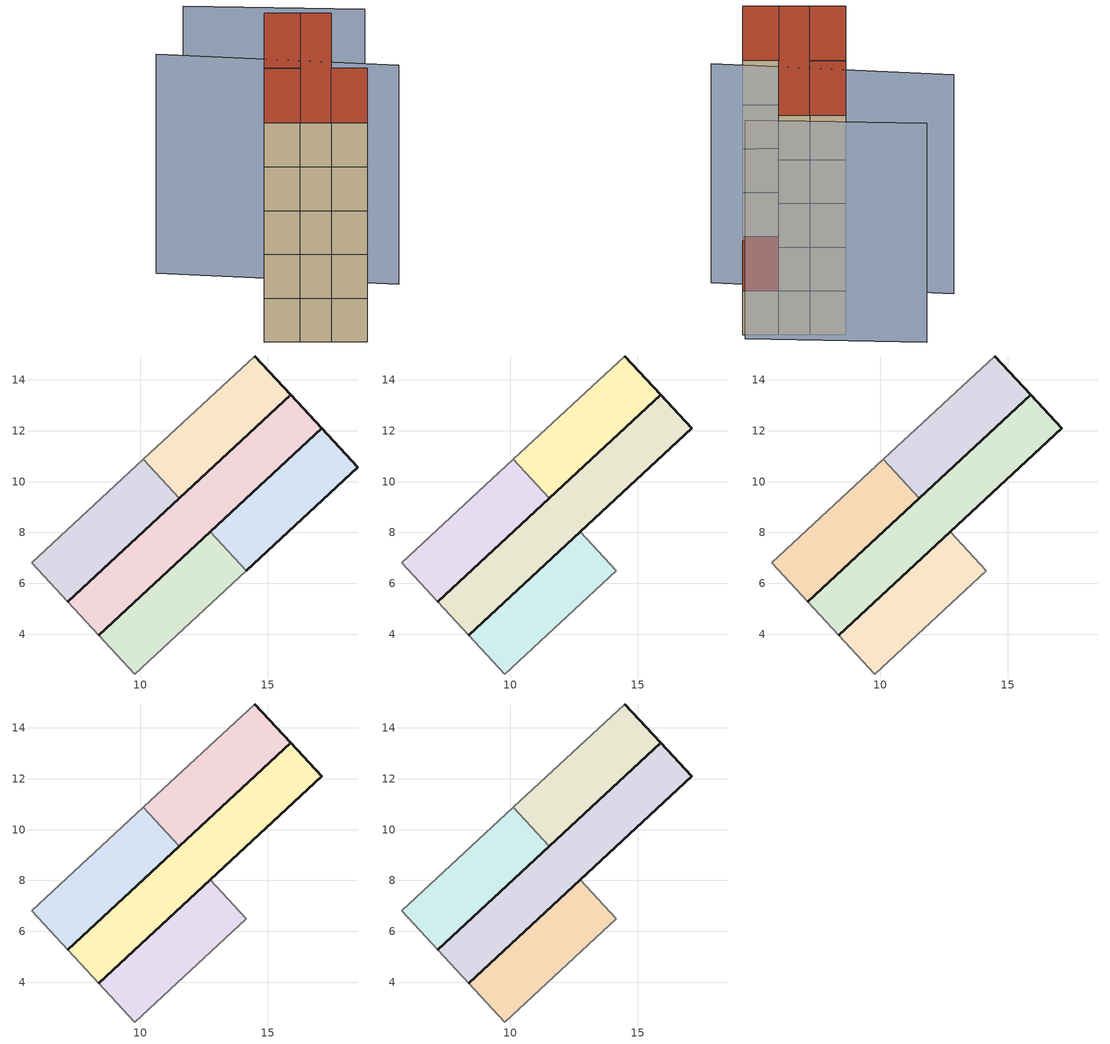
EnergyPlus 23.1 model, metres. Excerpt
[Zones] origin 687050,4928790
7f3e1d60f4c8b5bf_F0_dwelling_0
 floor ground (EU_floor_Construction): 10.11,10.88 11.52,9.35 7.13,5.28 5.72,6.81 z0
 wall adiabatic (EU_wall_Construction): 10.11,10.88 5.72,6.81 7.13,5.28 11.52,9.35 z0:3
 wall to 7f3e1d60f4c8b5bf_F0_dwelling_1 (EU_wall_Construction): 11.52,9.35 10.11,10.88 z0:3
7f3e1d60f4c8b5bf_F0_dwelling_1
 floor ground (EU_floor_Construction): 14.5,14.94 15.92,13.41 11.52,9.35 10.11,10.88 z0
 wall outside (EU_wall_Construction): 11.52,9.35 15.92,13.41 14.5,14.94 z0:3
 wall adiabatic (EU_wall_Construction): 14.5,14.94 10.11,10.88 z0:3
7f3e1d60f4c8b5bf_F0_dwelling_2
 floor ground (EU_floor_Construction): 12.75,8.03 14.16,6.5 9.77,2.43 8.35,3.96 z0
 wall adiabatic (EU_wall_Construction): 12.75,8.03 8.35,3.96 9.77,2.43 14.16,6.5 z0:3
 wall to 7f3e1d60f4c8b5bf_F0_dwelling_3 (EU_wall_Construction): 14.16,6.5 12.75,8.03 z0:3
7f3e1d60f4c8b5bf_F0_dwelling_3
 floor ground (EU_floor_Construction): 17.14,12.09 18.55,10.56 14.16,6.5 12.75,8.03 z0
 wall outside (EU_wall_Construction): 14.16,6.5 18.55,10.56 17.14,12.09 12.75,8.03 z0:3
 roof outside (EU_roof_Construction): 18.55,10.56 17.14,12.09 12.75,8.03 14.16,6.5 z3
7f3e1d60f4c8b5bf_F0_circulation
 floor ground (EU_floor_Construction): 15.92,13.41 17.14,12.09 8.35,3.96 7.13,5.28 z0
 wall outside (EU_wall_Construction): 8.35,3.96 17.14,12.09 15.92,13.41 7.13,5.28 z0:3
 wall adiabatic (EU_wall_Construction): 7.13,5.28 8.35,3.96 z0:3
7f3e1d60f4c8b5bf_F1_dwelling_0
 floor to 7f3e1d60f4c8b5bf_F0_dwelling_0 (EU_floor_Construction): 10.11,10.88 11.52,9.35 7.13,5.28 5.72,6.81 z3
 wall adiabatic (EU_wall_Construction): 10.11,10.88 5.72,6.81 7.13,5.28 11.52,9.35 z3:6
 wall to 7f3e1d60f4c8b5bf_F1_dwelling_1 (EU_wall_Construction): 11.52,9.35 10.11,10.88 z3:6
7f3e1d60f4c8b5bf_F1_dwelling_1
 floor to 7f3e1d60f4c8b5bf_F0_dwelling_1 (EU_floor_Construction): 14.5,14.94 15.92,13.41 11.52,9.35 10.11,10.88 z3
 wall outside (EU_wall_Construction): 11.52,9.35 15.92,13.41 14.5,14.94 z3:6
 wall adiabatic (EU_wall_Construction): 14.5,14.94 10.11,10.88 z3:6
7f3e1d60f4c8b5bf_F1_dwelling_2
 floor to 7f3e1d60f4c8b5bf_F0_dwelling_2 (EU_floor_Construction): 12.75,8.03 14.16,6.5 9.77,2.43 8.35,3.96 z3
 wall adiabatic (EU_wall_Construction): 9.77,2.43 14.16,6.5 12.75,8.03 8.35,3.96 9.77,2.43 z3:6
7f3e1d60f4c8b5bf_F1_circulation
 floor to 7f3e1d60f4c8b5bf_F0_circulation (EU_floor_Construction): 15.92,13.41 17.14,12.09 8.35,3.96 7.13,5.28 z3
 wall outside (EU_wall_Construction): 8.35,3.96 17.14,12.09 15.92,13.41 7.13,5.28 z3:6
 wall adiabatic (EU_wall_Construction): 7.13,5.28 8.35,3.96 z3:6
7f3e1d60f4c8b5bf_F2_dwelling_0
 floor to 7f3e1d60f4c8b5bf_F1_dwelling_0 (EU_floor_Construction): 10.11,10.88 11.52,9.35 7.13,5.28 5.72,6.81 z6
 wall adiabatic (EU_wall_Construction): 10.11,10.88 5.72,6.81 7.13,5.28 11.52,9.35 z6:9
 wall to 7f3e1d60f4c8b5bf_F2_dwelling_1 (EU_wall_Construction): 11.52,9.35 10.11,10.88 z6:9
7f3e1d60f4c8b5bf_F2_dwelling_1
 floor to 7f3e1d60f4c8b5bf_F1_dwelling_1 (EU_floor_Construction): 14.5,14.94 15.92,13.41 11.52,9.35 10.11,10.88 z6
 wall outside (EU_wall_Construction): 11.52,9.35 15.92,13.41 14.5,14.94 z6:9
 wall adiabatic (EU_wall_Construction): 14.5,14.94 10.11,10.88 z6:9
7f3e1d60f4c8b5bf_F2_dwelling_2
 floor to 7f3e1d60f4c8b5bf_F1_dwelling_2 (EU_floor_Construction): 12.75,8.03 14.16,6.5 9.77,2.43 8.35,3.96 z6
 wall adiabatic (EU_wall_Construction): 9.77,2.43 14.16,6.5 12.75,8.03 8.35,3.96 9.77,2.43 z6:9
7f3e1d60f4c8b5bf_F2_circulation
 floor to 7f3e1d60f4c8b5bf_F1_circulation (EU_floor_Construction): 15.92,13.41 17.14,12.09 8.35,3.96 7.13,5.28 z6
 wall outside (EU_wall_Construction): 8.35,3.96 17.14,12.09 15.92,13.41 7.13,5.28 z6:9
 wall adiabatic (EU_wall_Construction): 7.13,5.28 8.35,3.96 z6:9
7f3e1d60f4c8b5bf_F3_dwelling_0
 floor to 7f3e1d60f4c8b5bf_F2_dwelling_0 (EU_floor_Construction): 10.11,10.88 11.52,9.35 7.13,5.28 5.72,6.81 z9
 wall adiabatic (EU_wall_Construction): 10.11,10.88 5.72,6.81 7.13,5.28 11.52,9.35 z9:12
 wall to 7f3e1d60f4c8b5bf_F3_dwelling_1 (EU_wall_Construction): 11.52,9.35 10.11,10.88 z9:12
7f3e1d60f4c8b5bf_F3_dwelling_1
 floor to 7f3e1d60f4c8b5bf_F2_dwelling_1 (EU_floor_Construction): 14.5,14.94 15.92,13.41 11.52,9.35 10.11,10.88 z9
 wall outside (EU_wall_Construction): 11.52,9.35 15.92,13.41 14.5,14.94 z9:12
 wall adiabatic (EU_wall_Construction): 14.5,14.94 10.11,10.88 z9:12
7f3e1d60f4c8b5bf_F3_dwelling_2
 floor to 7f3e1d60f4c8b5bf_F2_dwelling_2 (EU_floor_Construction): 12.75,8.03 14.16,6.5 9.77,2.43 8.35,3.96 z9
 wall adiabatic (EU_wall_Construction): 9.77,2.43 14.16,6.5 12.75,8.03 8.35,3.96 9.77,2.43 z9:12
7f3e1d60f4c8b5bf_F3_circulation
 floor to 7f3e1d60f4c8b5bf_F2_circulation (EU_floor_Construction): 15.92,13.41 17.14,12.09 8.35,3.96 7.13,5.28 z9
 wall outside (EU_wall_Construction): 8.35,3.96 17.14,12.09 15.92,13.41 7.13,5.28 z9:12
 wall adiabatic (EU_wall_Construction): 7.13,5.28 8.35,3.96 z9:12
7f3e1d60f4c8b5bf_F4_dwelling_0
 floor to 7f3e1d60f4c8b5bf_F3_dwelling_0 (EU_floor_Construction): 10.11,10.88 11.52,9.35 7.13,5.28 5.72,6.81 z12
 wall adiabatic (EU_wall_Construction): 10.11,10.88 5.72,6.81 7.13,5.28 11.52,9.35 z12:15
 wall to 7f3e1d60f4c8b5bf_F4_dwelling_1 (EU_wall_Construction): 11.52,9.35 10.11,10.88 z12:15
 roof outside (EU_roof_Construction): 11.52,9.35 10.11,10.88 5.72,6.81 7.13,5.28 z15
7f3e1d60f4c8b5bf_F4_dwelling_1
 floor to 7f3e1d60f4c8b5bf_F3_dwelling_1 (EU_floor_Construction): 14.5,14.94 15.92,13.41 11.52,9.35 10.11,10.88 z12
 wall outside (EU_wall_Construction): 11.52,9.35 15.92,13.41 14.5,14.94 z12:15
 wall adiabatic (EU_wall_Construction): 14.5,14.94 10.11,10.88 z12:15
 roof outside (EU_roof_Construction): 15.92,13.41 14.5,14.94 10.11,10.88 11.52,9.35 z15
7f3e1d60f4c8b5bf_F4_dwelling_2
 floor to 7f3e1d60f4c8b5bf_F3_dwelling_2 (EU_floor_Construction): 12.75,8.03 14.16,6.5 9.77,2.43 8.35,3.96 z12
 wall adiabatic (EU_wall_Construction): 9.77,2.43 14.16,6.5 12.75,8.03 8.35,3.96 9.77,2.43 z12:15
 roof outside (EU_roof_Construction): 14.16,6.5 12.75,8.03 8.35,3.96 9.77,2.43 z15
7f3e1d60f4c8b5bf_F4_circulation
 floor to 7f3e1d60f4c8b5bf_F3_circulation (EU_floor_Construction): 15.92,13.41 17.14,12.09 8.35,3.96 7.13,5.28 z12
 wall outside (EU_wall_Construction): 8.35,3.96 17.14,12.09 15.92,13.41 7.13,5.28 z12:15
 wall adiabatic (EU_wall_Construction): 7.13,5.28 8.35,3.96 z12:15
 roof outside (EU_roof_Construction): 17.14,12.09 15.92,13.41 7.13,5.28 8.35,3.96 z15
shading: 6.97,16.51 15.63,5.36 / 18.78,10.97 11.89,18.94 z0:15
[Building]
EU S2 Campaign: North Axis=0; Terrain=City; Solar Distribution=FullExterior
[Site:Location]
Bologna: Latitude=44.5; Longitude=11.25; Time Zone=1; Elevation=37
[SizingPeriod:WeatherFileDays]
AnnualSizingPeriod: Begin Month=1; Begin Day of Month=1; End Month=12; End Day of Month=31; Day of Week for Start Day=Monday; Use Weather File Daylight Saving Period=No; Use Weather File Rain and Snow Indicators=No
[MATERIAL]
EU_InternalMass_Material: Roughness=MediumRough; Thickness=0.1; Conductivity=1; Density=1800; Specific Heat=900; Thermal Absorptance=0.9; Solar Absorptance=0.7; Visible Absorptance=0.7
[MATERIAL:NOMASS] Roughness=MediumRough; Thermal Absorptance=0.9; Solar Absorptance=0.7; Visible Absorptance=0.7
Name | Thermal Resistance
EU_wall_NoMass | 0.905828
EU_roof_NoMass | 0.37593
EU_floor_NoMass | 0.67114
[CONSTRUCTION]
EU_wall_Construction: EU_wall_NoMass
EU_roof_Construction: EU_roof_NoMass
EU_floor_Construction: EU_floor_NoMass
EU_InternalMass_Construction: EU_InternalMass_Material
[ZONE] Type=1; Multiplier=1; Ceiling Height=autocalculate; Floor Area=autocalculate; Part of Total Floor Area=Yes
Name | Volume
7f3e1d60f4c8b5bf_F0_dwelling_0; 7f3e1d60f4c8b5bf_F1_dwelling_0; 7f3e1d60f4c8b5bf_F2_dwelling_0; 7f3e1d60f4c8b5bf_F3_dwelling_0; 7f3e1d60f4c8b5bf_F4_dwelling_0; 7f3e1d60f4c8b5bf_F0_dwelling_1; 7f3e1d60f4c8b5bf_F1_dwelling_1; 7f3e1d60f4c8b5bf_F2_dwelling_1; 7f3e1d60f4c8b5bf_F3_dwelling_1; 7f3e1d60f4c8b5bf_F4_dwelling_1 | 37.407
7f3e1d60f4c8b5bf_F0_dwelling_2; 7f3e1d60f4c8b5bf_F1_dwelling_2; 7f3e1d60f4c8b5bf_F2_dwelling_2; 7f3e1d60f4c8b5bf_F3_dwelling_2; 7f3e1d60f4c8b5bf_F4_dwelling_2 | 37.4077
7f3e1d60f4c8b5bf_F0_dwelling_3 | 37.4084
7f3e1d60f4c8b5bf_F0_circulation; 7f3e1d60f4c8b5bf_F1_circulation; 7f3e1d60f4c8b5bf_F2_circulation; 7f3e1d60f4c8b5bf_F3_circulation; 7f3e1d60f4c8b5bf_F4_circulation | 64.6509
[INTERNALMASS] Construction=EU_InternalMass_Construction
Name | Zone or ZoneList | Surface Area
7f3e1d60f4c8b5bf_F0_dwelling_0_EU_InternalMass | 7f3e1d60f4c8b5bf_F0_dwelling_0 | 12.4688
7f3e1d60f4c8b5bf_F0_dwelling_1_EU_InternalMass | 7f3e1d60f4c8b5bf_F0_dwelling_1 | 12.4688
7f3e1d60f4c8b5bf_F0_dwelling_2_EU_InternalMass | 7f3e1d60f4c8b5bf_F0_dwelling_2 | 12.4695
7f3e1d60f4c8b5bf_F0_dwelling_3_EU_InternalMass | 7f3e1d60f4c8b5bf_F0_dwelling_3 | 12.4695
7f3e1d60f4c8b5bf_F1_dwelling_0_EU_InternalMass | 7f3e1d60f4c8b5bf_F1_dwelling_0 | 12.4688
7f3e1d60f4c8b5bf_F1_dwelling_1_EU_InternalMass | 7f3e1d60f4c8b5bf_F1_dwelling_1 | 12.4688
7f3e1d60f4c8b5bf_F1_dwelling_2_EU_InternalMass | 7f3e1d60f4c8b5bf_F1_dwelling_2 | 24.939
7f3e1d60f4c8b5bf_F2_dwelling_0_EU_InternalMass | 7f3e1d60f4c8b5bf_F2_dwelling_0 | 12.4688
7f3e1d60f4c8b5bf_F2_dwelling_1_EU_InternalMass | 7f3e1d60f4c8b5bf_F2_dwelling_1 | 12.4688
7f3e1d60f4c8b5bf_F2_dwelling_2_EU_InternalMass | 7f3e1d60f4c8b5bf_F2_dwelling_2 | 24.939
7f3e1d60f4c8b5bf_F3_dwelling_0_EU_InternalMass | 7f3e1d60f4c8b5bf_F3_dwelling_0 | 12.4688
7f3e1d60f4c8b5bf_F3_dwelling_1_EU_InternalMass | 7f3e1d60f4c8b5bf_F3_dwelling_1 | 12.4688
7f3e1d60f4c8b5bf_F3_dwelling_2_EU_InternalMass | 7f3e1d60f4c8b5bf_F3_dwelling_2 | 24.939
7f3e1d60f4c8b5bf_F4_dwelling_0_EU_InternalMass | 7f3e1d60f4c8b5bf_F4_dwelling_0 | 12.4688
7f3e1d60f4c8b5bf_F4_dwelling_1_EU_InternalMass | 7f3e1d60f4c8b5bf_F4_dwelling_1 | 12.4688
7f3e1d60f4c8b5bf_F4_dwelling_2_EU_InternalMass | 7f3e1d60f4c8b5bf_F4_dwelling_2 | 24.939
[OTHEREQUIPMENT] Fuel Type=Electricity; Design Level Calculation Method=Watts/Area; Power per Zone Floor Area=1; Fraction Latent=0; Fraction Radiant=0; Fraction Lost=0; Carbon Dioxide Generation Rate=0; EndUse Subcategory=EU_Step8_InternalGains
Name | Zone or ZoneList or Space or SpaceList | Schedule
EU_Step8_InternalGain_7f3e1d60f4c8b5bf_F0_dwelling_0_f000 | 7f3e1d60f4c8b5bf_F0_dwelling_0 | EU_Step8_GainSchedule_7f3e1d60f4c8b5bf_F0_dwelling_0_f000
EU_Step8_InternalGain_7f3e1d60f4c8b5bf_F0_dwelling_1_f000 | 7f3e1d60f4c8b5bf_F0_dwelling_1 | EU_Step8_GainSchedule_7f3e1d60f4c8b5bf_F0_dwelling_1_f000
EU_Step8_InternalGain_7f3e1d60f4c8b5bf_F0_dwelling_2_f000 | 7f3e1d60f4c8b5bf_F0_dwelling_2 | EU_Step8_GainSchedule_7f3e1d60f4c8b5bf_F0_dwelling_2_f000
EU_Step8_InternalGain_7f3e1d60f4c8b5bf_F0_dwelling_3_f000 | 7f3e1d60f4c8b5bf_F0_dwelling_3 | EU_Step8_GainSchedule_7f3e1d60f4c8b5bf_F0_dwelling_3_f000
EU_Step8_InternalGain_7f3e1d60f4c8b5bf_F1_dwelling_0_f000 | 7f3e1d60f4c8b5bf_F1_dwelling_0 | EU_Step8_GainSchedule_7f3e1d60f4c8b5bf_F1_dwelling_0_f000
EU_Step8_InternalGain_7f3e1d60f4c8b5bf_F1_dwelling_1_f000 | 7f3e1d60f4c8b5bf_F1_dwelling_1 | EU_Step8_GainSchedule_7f3e1d60f4c8b5bf_F1_dwelling_1_f000
EU_Step8_InternalGain_7f3e1d60f4c8b5bf_F1_dwelling_2_f000 | 7f3e1d60f4c8b5bf_F1_dwelling_2 | EU_Step8_GainSchedule_7f3e1d60f4c8b5bf_F1_dwelling_2_f000
EU_Step8_InternalGain_7f3e1d60f4c8b5bf_F2_dwelling_0_f000 | 7f3e1d60f4c8b5bf_F2_dwelling_0 | EU_Step8_GainSchedule_7f3e1d60f4c8b5bf_F2_dwelling_0_f000
EU_Step8_InternalGain_7f3e1d60f4c8b5bf_F2_dwelling_1_f000 | 7f3e1d60f4c8b5bf_F2_dwelling_1 | EU_Step8_GainSchedule_7f3e1d60f4c8b5bf_F2_dwelling_1_f000
EU_Step8_InternalGain_7f3e1d60f4c8b5bf_F2_dwelling_2_f000 | 7f3e1d60f4c8b5bf_F2_dwelling_2 | EU_Step8_GainSchedule_7f3e1d60f4c8b5bf_F2_dwelling_2_f000
EU_Step8_InternalGain_7f3e1d60f4c8b5bf_F3_dwelling_0_f000 | 7f3e1d60f4c8b5bf_F3_dwelling_0 | EU_Step8_GainSchedule_7f3e1d60f4c8b5bf_F3_dwelling_0_f000
EU_Step8_InternalGain_7f3e1d60f4c8b5bf_F3_dwelling_1_f000 | 7f3e1d60f4c8b5bf_F3_dwelling_1 | EU_Step8_GainSchedule_7f3e1d60f4c8b5bf_F3_dwelling_1_f000
EU_Step8_InternalGain_7f3e1d60f4c8b5bf_F3_dwelling_2_f000 | 7f3e1d60f4c8b5bf_F3_dwelling_2 | EU_Step8_GainSchedule_7f3e1d60f4c8b5bf_F3_dwelling_2_f000
EU_Step8_InternalGain_7f3e1d60f4c8b5bf_F4_dwelling_0_f000 | 7f3e1d60f4c8b5bf_F4_dwelling_0 | EU_Step8_GainSchedule_7f3e1d60f4c8b5bf_F4_dwelling_0_f000
EU_Step8_InternalGain_7f3e1d60f4c8b5bf_F4_dwelling_1_f000 | 7f3e1d60f4c8b5bf_F4_dwelling_1 | EU_Step8_GainSchedule_7f3e1d60f4c8b5bf_F4_dwelling_1_f000
EU_Step8_InternalGain_7f3e1d60f4c8b5bf_F4_dwelling_2_f000 | 7f3e1d60f4c8b5bf_F4_dwelling_2 | EU_Step8_GainSchedule_7f3e1d60f4c8b5bf_F4_dwelling_2_f000
[ZONEINFILTRATION:DESIGNFLOWRATE] Schedule=EU_AlwaysOn; Design Flow Rate Calculation Method=Flow/Area; Flow Rate per Floor Area=0.0005; Constant Term Coefficient=1; Temperature Term Coefficient=0; Velocity Term Coefficient=0; Velocity Squared Term Coefficient=0
Name | Zone or ZoneList or Space or SpaceList
EU_Circulation_Infiltration_7f3e1d60f4c8b5bf_F0_circulation | 7f3e1d60f4c8b5bf_F0_circulation
EU_Circulation_Infiltration_7f3e1d60f4c8b5bf_F1_circulation | 7f3e1d60f4c8b5bf_F1_circulation
EU_Circulation_Infiltration_7f3e1d60f4c8b5bf_F2_circulation | 7f3e1d60f4c8b5bf_F2_circulation
EU_Circulation_Infiltration_7f3e1d60f4c8b5bf_F3_circulation | 7f3e1d60f4c8b5bf_F3_circulation
EU_Circulation_Infiltration_7f3e1d60f4c8b5bf_F4_circulation | 7f3e1d60f4c8b5bf_F4_circulation
[ZONEVENTILATION:DESIGNFLOWRATE] Schedule=EU_AlwaysOn; Design Flow Rate Calculation Method=AirChanges/Hour; Air Changes per Hour=0.73129; Ventilation Type=Natural; Fan Pressure Rise=0; Fan Total Efficiency=1; Constant Term Coefficient=1; Temperature Term Coefficient=0; Velocity Term Coefficient=0; Velocity Squared Term Coefficient=0; Minimum Indoor Temperature=-100; Maximum Indoor Temperature=100; Delta Temperature=-100; Minimum Outdoor Temperature=-100; Maximum Outdoor Temperature=100; Maximum Wind Speed=40
Name | Zone or ZoneList or Space or SpaceList
EU_ConstantAir_7f3e1d60f4c8b5bf_F0_dwelling_0 | 7f3e1d60f4c8b5bf_F0_dwelling_0
EU_ConstantAir_7f3e1d60f4c8b5bf_F0_dwelling_1 | 7f3e1d60f4c8b5bf_F0_dwelling_1
EU_ConstantAir_7f3e1d60f4c8b5bf_F0_dwelling_2 | 7f3e1d60f4c8b5bf_F0_dwelling_2
EU_ConstantAir_7f3e1d60f4c8b5bf_F0_dwelling_3 | 7f3e1d60f4c8b5bf_F0_dwelling_3
EU_ConstantAir_7f3e1d60f4c8b5bf_F1_dwelling_0 | 7f3e1d60f4c8b5bf_F1_dwelling_0
EU_ConstantAir_7f3e1d60f4c8b5bf_F1_dwelling_1 | 7f3e1d60f4c8b5bf_F1_dwelling_1
EU_ConstantAir_7f3e1d60f4c8b5bf_F1_dwelling_2 | 7f3e1d60f4c8b5bf_F1_dwelling_2
EU_ConstantAir_7f3e1d60f4c8b5bf_F2_dwelling_0 | 7f3e1d60f4c8b5bf_F2_dwelling_0
EU_ConstantAir_7f3e1d60f4c8b5bf_F2_dwelling_1 | 7f3e1d60f4c8b5bf_F2_dwelling_1
EU_ConstantAir_7f3e1d60f4c8b5bf_F2_dwelling_2 | 7f3e1d60f4c8b5bf_F2_dwelling_2
EU_ConstantAir_7f3e1d60f4c8b5bf_F3_dwelling_0 | 7f3e1d60f4c8b5bf_F3_dwelling_0
EU_ConstantAir_7f3e1d60f4c8b5bf_F3_dwelling_1 | 7f3e1d60f4c8b5bf_F3_dwelling_1
EU_ConstantAir_7f3e1d60f4c8b5bf_F3_dwelling_2 | 7f3e1d60f4c8b5bf_F3_dwelling_2
EU_ConstantAir_7f3e1d60f4c8b5bf_F4_dwelling_0 | 7f3e1d60f4c8b5bf_F4_dwelling_0
EU_ConstantAir_7f3e1d60f4c8b5bf_F4_dwelling_1 | 7f3e1d60f4c8b5bf_F4_dwelling_1
EU_ConstantAir_7f3e1d60f4c8b5bf_F4_dwelling_2 | 7f3e1d60f4c8b5bf_F4_dwelling_2
[HVACTEMPLATE:THERMOSTAT] Constant Heating Setpoint=20; Constant Cooling Setpoint=50
EU_HeatOnly_7f3e1d60f4c8b5bf_F0_dwelling_0; EU_HeatOnly_7f3e1d60f4c8b5bf_F0_dwelling_1; EU_HeatOnly_7f3e1d60f4c8b5bf_F0_dwelling_2; EU_HeatOnly_7f3e1d60f4c8b5bf_F0_dwelling_3; EU_HeatOnly_7f3e1d60f4c8b5bf_F1_dwelling_0; EU_HeatOnly_7f3e1d60f4c8b5bf_F1_dwelling_1; EU_HeatOnly_7f3e1d60f4c8b5bf_F1_dwelling_2; EU_HeatOnly_7f3e1d60f4c8b5bf_F2_dwelling_0; EU_HeatOnly_7f3e1d60f4c8b5bf_F2_dwelling_1; EU_HeatOnly_7f3e1d60f4c8b5bf_F2_dwelling_2; EU_HeatOnly_7f3e1d60f4c8b5bf_F3_dwelling_0; EU_HeatOnly_7f3e1d60f4c8b5bf_F3_dwelling_1; EU_HeatOnly_7f3e1d60f4c8b5bf_F3_dwelling_2; EU_HeatOnly_7f3e1d60f4c8b5bf_F4_dwelling_0; EU_HeatOnly_7f3e1d60f4c8b5bf_F4_dwelling_1; EU_HeatOnly_7f3e1d60f4c8b5bf_F4_dwelling_2
[HVACTEMPLATE:ZONE:IDEALLOADSAIRSYSTEM] System Availability Schedule=EU_AlwaysOn; Maximum Heating Supply Air Temperature=50; Minimum Cooling Supply Air Temperature=13; Maximum Heating Supply Air Humidity Ratio=0.0156; Minimum Cooling Supply Air Humidity Ratio=0.0077; Heating Limit=NoLimit; Cooling Limit=NoLimit; Heating Availability Schedule=EU_AlwaysOn; Cooling Availability Schedule=EU_CoolingOff; Dehumidification Control Type=ConstantSensibleHeatRatio; Cooling Sensible Heat Ratio=0.7; Dehumidification Setpoint=60; Humidification Control Type=None; Humidification Setpoint=30; Outdoor Air Method=None; Outdoor Air Flow Rate per Person=0.00944; Outdoor Air Flow Rate per Zone Floor Area=0; Outdoor Air Flow Rate per Zone=0; Demand Controlled Ventilation Type=None; Outdoor Air Economizer Type=NoEconomizer; Heat Recovery Type=None; Sensible Heat Recovery Effectiveness=0.7; Latent Heat Recovery Effectiveness=0.65
Name | Template Thermostat
7f3e1d60f4c8b5bf_F0_dwelling_0 | EU_HeatOnly_7f3e1d60f4c8b5bf_F0_dwelling_0
7f3e1d60f4c8b5bf_F0_dwelling_1 | EU_HeatOnly_7f3e1d60f4c8b5bf_F0_dwelling_1
7f3e1d60f4c8b5bf_F0_dwelling_2 | EU_HeatOnly_7f3e1d60f4c8b5bf_F0_dwelling_2
7f3e1d60f4c8b5bf_F0_dwelling_3 | EU_HeatOnly_7f3e1d60f4c8b5bf_F0_dwelling_3
7f3e1d60f4c8b5bf_F1_dwelling_0 | EU_HeatOnly_7f3e1d60f4c8b5bf_F1_dwelling_0
7f3e1d60f4c8b5bf_F1_dwelling_1 | EU_HeatOnly_7f3e1d60f4c8b5bf_F1_dwelling_1
7f3e1d60f4c8b5bf_F1_dwelling_2 | EU_HeatOnly_7f3e1d60f4c8b5bf_F1_dwelling_2
7f3e1d60f4c8b5bf_F2_dwelling_0 | EU_HeatOnly_7f3e1d60f4c8b5bf_F2_dwelling_0
7f3e1d60f4c8b5bf_F2_dwelling_1 | EU_HeatOnly_7f3e1d60f4c8b5bf_F2_dwelling_1
7f3e1d60f4c8b5bf_F2_dwelling_2 | EU_HeatOnly_7f3e1d60f4c8b5bf_F2_dwelling_2
7f3e1d60f4c8b5bf_F3_dwelling_0 | EU_HeatOnly_7f3e1d60f4c8b5bf_F3_dwelling_0
7f3e1d60f4c8b5bf_F3_dwelling_1 | EU_HeatOnly_7f3e1d60f4c8b5bf_F3_dwelling_1
7f3e1d60f4c8b5bf_F3_dwelling_2 | EU_HeatOnly_7f3e1d60f4c8b5bf_F3_dwelling_2
7f3e1d60f4c8b5bf_F4_dwelling_0 | EU_HeatOnly_7f3e1d60f4c8b5bf_F4_dwelling_0
7f3e1d60f4c8b5bf_F4_dwelling_1 | EU_HeatOnly_7f3e1d60f4c8b5bf_F4_dwelling_1
7f3e1d60f4c8b5bf_F4_dwelling_2 | EU_HeatOnly_7f3e1d60f4c8b5bf_F4_dwelling_2
[SIZING:ZONE] Zone Cooling Design Supply Air Temperature Input Method=SupplyAirTemperature; Zone Cooling Design Supply Air Temperature=13; Zone Heating Design Supply Air Temperature Input Method=SupplyAirTemperature; Zone Heating Design Supply Air Temperature=50; Zone Cooling Design Supply Air Humidity Ratio=0.008; Zone Heating Design Supply Air Humidity Ratio=0.008; Cooling Design Air Flow Method=DesignDay; Cooling Design Air Flow Rate=0; Cooling Minimum Air Flow per Zone Floor Area=0.000762; Cooling Minimum Air Flow=0; Cooling Minimum Air Flow Fraction=0.2; Heating Design Air Flow Method=DesignDay; Heating Design Air Flow Rate=0; Heating Maximum Air Flow per Zone Floor Area=0.002032; Heating Maximum Air Flow=0.141576; Heating Maximum Air Flow Fraction=0.3; Account for Dedicated Outdoor Air System=No; Dedicated Outdoor Air System Control Strategy=NeutralSupplyAir; Dedicated Outdoor Air Low Setpoint Temperature for Design=autosize; Dedicated Outdoor Air High Setpoint Temperature for Design=autosize; Zone Load Sizing Method=Sensible Load Only No Latent Load; Zone Latent Cooling Design Supply Air Humidity Ratio Input Method=HumidityRatioDifference; Zone Cooling Design Supply Air Humidity Ratio Difference=0.005; Zone Latent Heating Design Supply Air Humidity Ratio Input Method=HumidityRatioDifference; Zone Humidification Design Supply Air Humidity Ratio Difference=0.005
7f3e1d60f4c8b5bf_F0_dwelling_0; 7f3e1d60f4c8b5bf_F0_dwelling_1; 7f3e1d60f4c8b5bf_F0_dwelling_2; 7f3e1d60f4c8b5bf_F0_dwelling_3; 7f3e1d60f4c8b5bf_F1_dwelling_0; 7f3e1d60f4c8b5bf_F1_dwelling_1; 7f3e1d60f4c8b5bf_F1_dwelling_2; 7f3e1d60f4c8b5bf_F2_dwelling_0; 7f3e1d60f4c8b5bf_F2_dwelling_1; 7f3e1d60f4c8b5bf_F2_dwelling_2; 7f3e1d60f4c8b5bf_F3_dwelling_0; 7f3e1d60f4c8b5bf_F3_dwelling_1; 7f3e1d60f4c8b5bf_F3_dwelling_2; 7f3e1d60f4c8b5bf_F4_dwelling_0; 7f3e1d60f4c8b5bf_F4_dwelling_1; 7f3e1d60f4c8b5bf_F4_dwelling_2
[SCHEDULE:CONSTANT]
Name | Hourly Value
EU_AlwaysOn | 1
EU_CoolingOff | 0
[SCHEDULE:FILE] Column Number=1; Rows to Skip at Top=0; Number of Hours of Data=8760; Column Separator=Comma; Interpolate to Timestep=No; Minutes per Item=60; Adjust Schedule for Daylight Savings=Yes
Name | File
EU_Step8_GainSchedule_7f3e1d60f4c8b5bf_F0_dwelling_0_f000 | ../../schedules/7f3e1d60f4c8b5bf/7f3e1d60f4c8b5bf_F0_dwelling_0_f000_gain.csv
EU_Step8_GainSchedule_7f3e1d60f4c8b5bf_F0_dwelling_1_f000 | ../../schedules/7f3e1d60f4c8b5bf/7f3e1d60f4c8b5bf_F0_dwelling_1_f000_gain.csv
EU_Step8_GainSchedule_7f3e1d60f4c8b5bf_F0_dwelling_2_f000 | ../../schedules/7f3e1d60f4c8b5bf/7f3e1d60f4c8b5bf_F0_dwelling_2_f000_gain.csv
EU_Step8_GainSchedule_7f3e1d60f4c8b5bf_F0_dwelling_3_f000 | ../../schedules/7f3e1d60f4c8b5bf/7f3e1d60f4c8b5bf_F0_dwelling_3_f000_gain.csv
EU_Step8_GainSchedule_7f3e1d60f4c8b5bf_F1_dwelling_0_f000 | ../../schedules/7f3e1d60f4c8b5bf/7f3e1d60f4c8b5bf_F1_dwelling_0_f000_gain.csv
EU_Step8_GainSchedule_7f3e1d60f4c8b5bf_F1_dwelling_1_f000 | ../../schedules/7f3e1d60f4c8b5bf/7f3e1d60f4c8b5bf_F1_dwelling_1_f000_gain.csv
EU_Step8_GainSchedule_7f3e1d60f4c8b5bf_F1_dwelling_2_f000 | ../../schedules/7f3e1d60f4c8b5bf/7f3e1d60f4c8b5bf_F1_dwelling_2_f000_gain.csv
EU_Step8_GainSchedule_7f3e1d60f4c8b5bf_F2_dwelling_0_f000 | ../../schedules/7f3e1d60f4c8b5bf/7f3e1d60f4c8b5bf_F2_dwelling_0_f000_gain.csv
EU_Step8_GainSchedule_7f3e1d60f4c8b5bf_F2_dwelling_1_f000 | ../../schedules/7f3e1d60f4c8b5bf/7f3e1d60f4c8b5bf_F2_dwelling_1_f000_gain.csv
EU_Step8_GainSchedule_7f3e1d60f4c8b5bf_F2_dwelling_2_f000 | ../../schedules/7f3e1d60f4c8b5bf/7f3e1d60f4c8b5bf_F2_dwelling_2_f000_gain.csv
EU_Step8_GainSchedule_7f3e1d60f4c8b5bf_F3_dwelling_0_f000 | ../../schedules/7f3e1d60f4c8b5bf/7f3e1d60f4c8b5bf_F3_dwelling_0_f000_gain.csv
EU_Step8_GainSchedule_7f3e1d60f4c8b5bf_F3_dwelling_1_f000 | ../../schedules/7f3e1d60f4c8b5bf/7f3e1d60f4c8b5bf_F3_dwelling_1_f000_gain.csv
EU_Step8_GainSchedule_7f3e1d60f4c8b5bf_F3_dwelling_2_f000 | ../../schedules/7f3e1d60f4c8b5bf/7f3e1d60f4c8b5bf_F3_dwelling_2_f000_gain.csv
EU_Step8_GainSchedule_7f3e1d60f4c8b5bf_F4_dwelling_0_f000 | ../../schedules/7f3e1d60f4c8b5bf/7f3e1d60f4c8b5bf_F4_dwelling_0_f000_gain.csv
EU_Step8_GainSchedule_7f3e1d60f4c8b5bf_F4_dwelling_1_f000 | ../../schedules/7f3e1d60f4c8b5bf/7f3e1d60f4c8b5bf_F4_dwelling_1_f000_gain.csv
EU_Step8_GainSchedule_7f3e1d60f4c8b5bf_F4_dwelling_2_f000 | ../../schedules/7f3e1d60f4c8b5bf/7f3e1d60f4c8b5bf_F4_dwelling_2_f000_gain.csv
